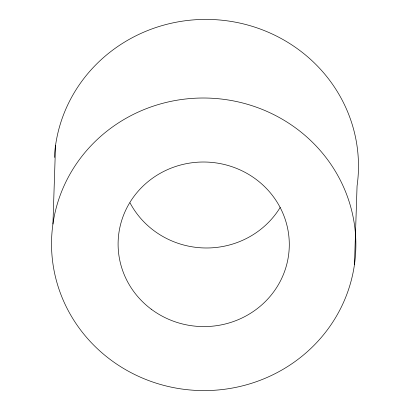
<?xml version="1.0" encoding="UTF-8"?>
<svg xmlns="http://www.w3.org/2000/svg" width="410" height="410" viewBox="0 0 410 410"><rect width="100%" height="100%" fill="white"/><g stroke="black" fill="none" stroke-linecap="round" stroke-linejoin="round"><path stroke-width="0.61" d="M52.936 224.003L55.545 145.396M354.455 264.604A152.182 146.288 1.9 0 0 146.262 108.686A152.182 146.288 1.9 0 0 110.372 359.621A152.182 146.288 1.9 0 0 354.455 264.604L357.064 185.996A152.182 146.288 1.9 0 0 220.78 20.1A152.182 146.288 1.9 0 0 54.351 157.43M280.189 207.434A85.603 82.287 1.9 0 1 203.832 247.947A85.603 82.287 1.9 0 1 130.042 202.878M151.203 309.171A85.603 82.287 1.9 0 0 288.496 255.722A85.603 82.287 1.9 0 0 171.39 168.018A85.603 82.287 1.9 0 0 151.203 309.171"/></g></svg>
